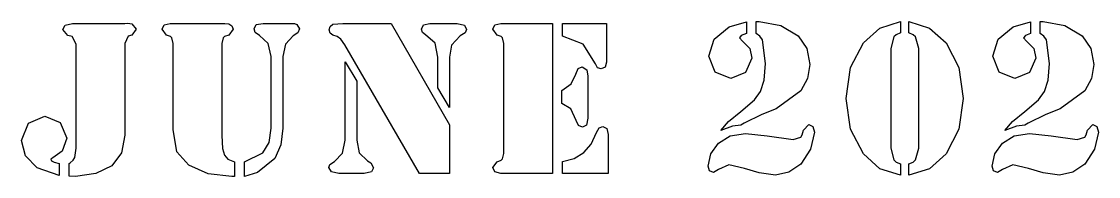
# Model space of a CAD drawing. Extents: x -1 to 447, y 185 to 440.
# Drawn here: x 230.04 to 265.28, y 212.07 to 217.13 of the extents above; entities that cross this region are included whole.
import ezdxf

# ---------------------------------------------------------------- set-up
doc = ezdxf.new("R2010")
doc.units = 0

msp = doc.modelspace()

# ---------------------------------------------------------------- linework, layer by layer
at = {"layer": 'Visible'}
for p, q in [((231.465146, 217.017617), (231.705916, 217.067888)), ((231.705916, 217.067888), (231.824185, 217.071592)), ((231.824185, 217.071592), (233.422531, 217.071592)), ((233.422531, 217.071592), (233.519368, 217.075297)), ((233.519368, 217.075297), (233.648749, 217.061009)), ((233.648749, 217.061009), (233.788978, 216.885061)), ((234.705229, 217.021057), (234.906577, 217.071328)), ((234.906577, 217.071328), (234.99971, 217.071328)), ((234.99971, 217.071328), (236.60176, 217.071328)), ((236.60176, 217.071328), (236.694893, 217.071328)), ((236.694893, 217.071328), (236.824275, 217.05704)), ((237.718565, 217.031905), (237.941344, 217.071328)), ((237.941344, 217.071328), (238.821082, 217.071328)), ((238.821082, 217.071328), (238.968455, 217.064184)), ((238.968455, 217.064184), (239.043861, 217.039049)), ((240.226018, 217.046192), (240.556482, 217.071328)), ((240.556482, 217.071328), (242.129693, 217.071328)), ((242.129693, 217.071328), (244.040247, 213.752928)), ((243.189083, 217.024761), (243.39387, 217.071328)), ((243.39387, 217.071328), (244.291601, 217.071328)), ((244.291601, 217.071328), (244.532371, 217.013913)), ((245.524293, 217.021057), (245.725376, 217.071328)), ((245.725376, 217.071328), (245.818774, 217.071328)), ((245.818774, 217.071328), (247.416855, 217.071328)), ((247.416855, 217.071328), (247.416855, 212.169134)), ((247.736471, 217.071328), (249.184005, 217.071328)), ((247.736471, 216.65117), (247.736471, 217.071328)), ((249.184005, 217.071328), (249.184005, 215.800006)), ((253.188733, 216.956499), (253.756264, 217.121863)), ((253.756264, 217.121863), (253.756264, 216.741128)), ((253.756264, 217.121863), (253.756264, 217.121863)), ((254.072176, 216.741128), (254.072176, 217.132446)), ((254.072176, 217.132446), (254.169278, 217.132446)), ((254.169278, 217.132446), (254.880477, 217.00677)), ((258.127704, 216.917076), (258.799216, 217.132446)), ((258.799216, 217.132446), (258.799216, 216.75912)), ((259.075969, 216.75912), (259.075969, 217.132446)), ((259.075969, 217.132446), (259.743777, 216.917076)), ((262.481153, 216.956499), (263.048683, 217.121863)), ((263.048683, 217.121863), (263.048683, 216.741128)), ((263.048683, 217.121863), (263.048683, 217.121863)), ((263.36486, 216.741128), (263.36486, 217.132446)), ((263.36486, 217.132446), (263.461697, 217.132446)), ((263.461697, 217.132446), (264.172896, 217.00677)), ((231.386036, 216.873949), (231.465146, 217.017617)), ((231.558544, 216.676305), (231.386036, 216.873949)), ((233.788978, 216.885061), (233.64531, 216.691122)), ((234.636967, 216.881093), (234.705229, 217.021057)), ((234.780635, 216.690857), (234.636967, 216.881093)), ((236.964239, 216.881093), (236.820835, 216.690857)), ((236.824275, 217.05704), (236.924816, 216.992482)), ((236.924816, 216.992482), (236.964239, 216.881093)), ((237.650303, 216.899084), (237.718565, 217.031905)), ((237.682582, 216.776847), (237.650303, 216.899084)), ((237.829955, 216.68001), (237.682582, 216.776847)), ((239.079845, 216.75912), (238.925328, 216.662018)), ((239.043861, 217.039049), (239.137259, 216.891941)), ((239.137259, 216.891941), (239.079845, 216.75912)), ((240.107485, 216.859661), (240.139764, 216.970786)), ((240.139764, 216.755416), (240.107485, 216.859661)), ((240.139764, 216.970786), (240.226018, 217.046192)), ((240.226018, 216.690857), (240.139764, 216.755416)), ((243.127965, 216.884797), (243.189083, 217.024761)), ((243.156804, 216.776847), (243.127965, 216.884797)), ((243.260785, 216.701441), (243.156804, 216.776847)), ((244.557506, 216.762559), (244.395846, 216.662018)), ((244.532371, 217.013913), (244.593225, 216.877388)), ((244.593225, 216.877388), (244.557506, 216.762559)), ((245.45603, 216.884797), (245.524293, 217.021057)), ((245.599699, 216.690857), (245.45603, 216.884797)), ((252.704017, 216.554333), (253.188733, 216.956499)), ((253.756264, 216.741128), (253.590899, 216.68001)), ((254.194413, 216.654874), (254.072176, 216.741128)), ((254.072176, 216.741128), (254.072176, 216.741128)), ((254.880477, 217.00677), (255.447743, 216.665722)), ((257.585309, 216.435799), (258.127704, 216.917076)), ((258.799216, 216.75912), (258.659251, 216.701441)), ((259.215934, 216.701441), (259.075969, 216.75912)), ((259.743777, 216.917076), (260.289876, 216.435799)), ((261.996437, 216.554333), (262.481153, 216.956499)), ((263.048683, 216.741128), (262.883583, 216.68001)), ((263.486833, 216.654874), (263.36486, 216.741128)), ((263.36486, 216.741128), (263.36486, 216.741128)), ((264.172896, 217.00677), (264.739104, 216.665722)), ((231.698508, 216.640587), (231.558544, 216.676305)), ((231.827889, 216.388968), (231.698508, 216.640587)), ((231.827889, 212.991458), (231.827889, 216.388968)), ((233.530216, 216.655139), (233.422531, 216.418072)), ((233.422531, 216.418072), (233.422531, 213.415584)), ((233.64531, 216.691122), (233.530216, 216.655139)), ((234.91716, 216.640587), (234.780635, 216.690857)), ((234.960287, 216.600899), (234.91716, 216.640587)), ((235.003414, 216.417808), (234.960287, 216.600899)), ((235.003414, 213.602115), (235.003414, 216.417808)), ((236.641183, 216.601164), (236.598056, 216.417808)), ((236.598056, 216.417808), (236.598056, 213.404737)), ((236.680606, 216.640587), (236.641183, 216.601164)), ((236.820835, 216.690857), (236.680606, 216.640587)), ((238.112794, 216.411458), (237.829955, 216.68001)), ((238.206985, 215.993946), (238.112794, 216.411458)), ((238.677414, 216.396377), (238.58772, 215.993946)), ((238.925328, 216.662018), (238.677414, 216.396377)), ((240.362543, 216.640587), (240.226018, 216.690857)), ((240.491924, 216.561476), (240.362543, 216.640587)), ((240.621041, 216.371241), (240.491924, 216.561476)), ((243.059702, 212.169134), (240.621041, 216.371241)), ((243.569818, 216.424952), (243.260785, 216.701441)), ((243.659512, 215.965371), (243.569818, 216.424952)), ((244.108509, 216.363833), (244.040247, 215.965371)), ((244.395846, 216.662018), (244.108509, 216.363833)), ((245.735959, 216.640587), (245.599699, 216.690857)), ((245.779086, 216.600899), (245.735959, 216.640587)), ((245.822213, 216.417808), (245.779086, 216.600899)), ((245.822213, 212.822654), (245.822213, 216.417808)), ((248.418831, 216.388968), (247.736471, 216.65117)), ((248.821262, 215.75344), (248.418831, 216.388968)), ((252.527805, 216.004794), (252.704017, 216.554333)), ((253.590899, 216.68001), (253.533485, 216.600899)), ((253.533485, 216.600899), (253.630587, 216.493214)), ((253.630587, 216.493214), (253.863949, 216.252708)), ((254.280667, 216.532637), (254.194413, 216.654874)), ((254.381209, 215.756879), (254.280667, 216.532637)), ((255.447743, 216.665722), (255.733228, 216.247152)), ((257.165151, 215.627763), (257.585309, 216.435799)), ((258.583845, 216.633178), (258.479599, 216.249004)), ((258.659251, 216.701441), (258.583845, 216.633178)), ((259.29134, 216.633178), (259.215934, 216.701441)), ((259.395586, 216.249004), (259.29134, 216.633178)), ((260.289876, 216.435799), (260.710034, 215.627763)), ((261.820489, 216.004794), (261.996437, 216.554333)), ((262.883583, 216.68001), (262.825904, 216.600899)), ((262.825904, 216.600899), (262.923006, 216.493214)), ((262.923006, 216.493214), (263.156368, 216.252708)), ((263.573087, 216.532637), (263.486833, 216.654874)), ((263.673628, 215.756879), (263.573087, 216.532637)), ((264.739104, 216.665722), (265.024854, 216.247152)), ((252.732592, 215.48039), (252.527805, 216.004794)), ((253.863949, 216.252708), (253.935915, 215.940235)), ((255.733228, 216.247152), (255.828478, 215.731744)), ((258.479599, 216.249004), (258.479599, 212.991458)), ((259.395586, 212.991458), (259.395586, 216.249004)), ((262.025012, 215.48039), (261.820489, 216.004794)), ((263.156368, 216.252708), (263.228335, 215.940235)), ((265.024854, 216.247152), (265.120103, 215.731744)), ((238.206985, 213.652386), (238.206985, 215.993946)), ((238.58772, 215.993946), (238.58772, 213.648682)), ((240.624745, 215.810854), (241.00548, 215.178766)), ((240.624745, 213.25366), (240.624745, 215.810854)), ((243.659512, 214.970539), (243.659512, 215.965371)), ((244.040247, 215.965371), (244.040247, 214.327602)), ((248.889524, 215.620619), (248.821262, 215.75344)), ((249.184005, 215.800006), (249.140878, 215.638346)), ((253.935915, 215.940235), (253.727424, 215.469542)), ((254.341521, 215.214749), (254.381209, 215.756879)), ((255.828478, 215.731744), (255.756776, 215.274015)), ((263.228335, 215.940235), (263.019844, 215.469542)), ((263.634205, 215.214749), (263.673628, 215.756879)), ((265.120103, 215.731744), (265.048666, 215.274015)), ((248.027513, 215.092512), (248.174621, 215.408688)), ((248.174621, 215.408688), (248.250027, 215.595484)), ((248.250027, 215.595484), (248.383112, 215.649194)), ((248.383112, 215.649194), (248.541068, 215.559501)), ((248.541068, 215.559501), (248.566204, 215.34757)), ((248.566204, 215.34757), (248.566204, 213.979146)), ((249.004353, 215.588075), (248.889524, 215.620619)), ((249.140878, 215.638346), (249.004353, 215.588075)), ((253.242708, 215.272163), (252.732592, 215.48039)), ((253.727424, 215.469542), (253.242708, 215.272163)), ((257.021482, 214.622083), (257.165151, 215.627763)), ((260.710034, 215.627763), (260.853703, 214.622083)), ((262.535128, 215.272163), (262.025012, 215.48039)), ((263.019844, 215.469542), (262.535128, 215.272163)), ((241.00548, 215.178766), (241.00548, 213.25366)), ((244.040247, 214.327602), (243.659512, 214.970539)), ((247.71848, 214.873437), (248.027513, 215.092512)), ((254.222988, 214.844862), (254.341521, 215.214749)), ((255.756776, 215.274015), (255.541141, 214.869997)), ((263.515672, 214.844862), (263.634205, 215.214749)), ((265.048666, 215.274015), (264.834354, 214.869997)), ((247.71848, 214.456719), (247.71848, 214.873437)), ((254.021905, 214.571812), (254.222988, 214.844862)), ((255.541141, 214.869997), (254.733104, 214.284475)), ((257.165151, 213.612963), (257.021482, 214.622083)), ((260.853703, 214.622083), (260.710034, 213.612963)), ((263.314589, 214.571812), (263.515672, 214.844862)), ((264.834354, 214.869997), (264.025524, 214.284475)), ((248.009521, 214.280771), (247.71848, 214.456719)), ((247.71848, 214.456719), (247.71848, 214.456719)), ((248.185469, 213.900301), (248.009521, 214.280771)), ((253.569468, 214.194781), (254.021905, 214.571812)), ((254.733104, 214.284475), (254.262676, 214.097679)), ((262.861888, 214.194781), (263.314589, 214.571812)), ((264.025524, 214.284475), (263.555095, 214.097679)), ((230.262087, 213.806903), (230.800778, 214.040265)), ((230.800778, 214.040265), (231.30719, 213.828334)), ((248.260875, 213.731497), (248.185469, 213.900301)), ((248.566204, 213.979146), (248.526516, 213.745784)), ((253.174446, 213.864317), (253.569468, 214.194781)), ((254.262676, 214.097679), (253.684297, 213.810342)), ((262.466865, 213.864317), (262.861888, 214.194781)), ((263.555095, 214.097679), (262.976981, 213.810342)), ((230.039308, 213.246516), (230.262087, 213.806903)), ((231.30719, 213.828334), (231.519121, 213.325626)), ((235.125652, 212.869485), (235.003414, 213.602115)), ((235.003414, 213.602115), (235.003414, 213.602115)), ((238.138723, 213.182751), (238.206985, 213.652386)), ((238.58772, 213.648682), (238.52131, 213.099408)), ((244.040247, 213.752928), (244.040247, 212.169134)), ((248.390256, 213.680961), (248.260875, 213.731497)), ((248.526516, 213.745784), (248.390256, 213.680961)), ((248.853541, 213.505014), (248.936091, 213.65953)), ((248.936091, 213.65953), (249.054624, 213.702657)), ((249.054624, 213.702657), (249.194588, 213.641538)), ((249.194588, 213.641538), (249.234276, 213.436751)), ((252.915948, 213.566132), (253.174446, 213.864317)), ((253.300123, 213.709801), (252.915948, 213.566132)), ((253.576612, 213.749224), (253.300123, 213.709801)), ((253.684297, 213.810342), (253.576612, 213.749224)), ((255.584268, 213.429607), (255.627395, 213.58042)), ((255.627395, 213.58042), (255.799903, 213.763776)), ((255.799903, 213.763776), (255.929019, 213.698953)), ((255.799903, 213.763776), (255.799903, 213.763776)), ((255.929019, 213.698953), (255.982994, 213.519566)), ((257.585309, 212.804662), (257.165151, 213.612963)), ((260.710034, 213.612963), (260.289876, 212.804662)), ((262.208368, 213.566132), (262.466865, 213.864317)), ((262.592542, 213.709801), (262.208368, 213.566132)), ((262.869031, 213.749224), (262.592542, 213.709801)), ((262.976981, 213.810342), (262.869031, 213.749224)), ((264.876687, 213.429607), (264.91902, 213.58042)), ((264.91902, 213.58042), (265.090999, 213.763776)), ((265.090999, 213.763776), (265.220645, 213.698953)), ((265.090999, 213.763776), (265.090999, 213.763776)), ((265.220645, 213.698953), (265.276207, 213.519566)), ((230.172129, 212.740104), (230.039308, 213.246516)), ((231.519121, 213.325626), (231.364604, 212.89806)), ((233.422531, 213.415584), (233.314846, 212.836412)), ((236.598056, 213.404737), (236.612344, 212.97717)), ((240.538491, 212.829004), (240.624745, 213.25366)), ((241.00548, 213.25366), (241.08803, 212.840646)), ((248.677593, 213.127983), (248.853541, 213.505014)), ((249.234276, 213.436751), (249.234276, 212.169134)), ((252.840277, 213.156822), (253.226568, 213.396534)), ((253.226568, 213.396534), (253.731128, 213.476439)), ((253.731128, 213.476439), (254.438623, 213.393889)), ((254.438623, 213.393889), (255.286083, 213.271651)), ((255.286083, 213.271651), (255.541141, 213.357905)), ((255.541141, 213.357905), (255.584268, 213.429607)), ((255.982994, 213.519566), (255.850174, 212.962883)), ((262.132961, 213.156822), (262.518988, 213.396534)), ((262.518988, 213.396534), (263.023548, 213.476439)), ((263.023548, 213.476439), (263.731043, 213.393889)), ((263.731043, 213.393889), (264.578767, 213.271651)), ((264.578767, 213.271651), (264.834354, 213.357905)), ((264.834354, 213.357905), (264.876687, 213.429607)), ((265.276207, 213.519566), (265.14127, 212.962883)), ((231.364604, 212.89806), (231.06298, 212.678985)), ((231.784762, 212.690098), (231.827889, 212.991723)), ((231.827889, 212.991723), (231.827889, 212.991458)), ((233.314846, 212.836412), (232.991525, 212.413609)), ((235.51353, 212.442184), (235.125652, 212.869485)), ((236.612344, 212.97717), (236.680606, 212.7618)), ((237.334391, 212.542461), (237.9342, 212.837206)), ((237.9342, 212.837206), (238.138723, 213.182751)), ((238.52131, 213.099408), (238.322079, 212.657554)), ((241.08803, 212.840646), (241.357375, 212.575004)), ((248.12435, 212.657554), (248.433383, 212.854933)), ((248.433383, 212.854933), (248.677593, 213.127983)), ((252.596067, 212.804662), (252.840277, 213.156822)), ((255.850174, 212.962883), (255.537701, 212.470759)), ((258.479599, 212.991458), (258.583845, 212.607283)), ((259.29134, 212.607283), (259.395586, 212.991458)), ((261.888751, 212.804662), (262.132961, 213.156822)), ((265.14127, 212.962883), (264.829062, 212.470759)), ((230.552864, 212.345082), (230.172129, 212.740104)), ((231.06298, 212.678985), (230.994717, 212.628715)), ((230.994717, 212.628715), (231.023292, 212.582148)), ((231.023292, 212.582148), (231.109546, 212.535317)), ((231.109546, 212.535317), (231.271207, 212.49219)), ((231.271207, 212.49219), (231.271207, 212.097167)), ((231.271207, 212.49219), (231.271207, 212.49219)), ((231.594527, 212.492454), (231.630246, 212.51759)), ((231.594527, 212.076001), (231.594527, 212.492454)), ((231.630246, 212.51759), (231.731052, 212.603844)), ((231.731052, 212.603844), (231.784762, 212.690098)), ((236.680606, 212.7618), (236.784852, 212.632419)), ((236.784852, 212.632419), (237.003926, 212.542725)), ((237.003926, 212.542725), (237.003926, 212.072297)), ((237.334391, 212.072032), (237.334391, 212.542461)), ((238.322079, 212.657554), (237.765396, 212.197709)), ((240.129181, 212.456471), (240.279993, 212.560452)), ((240.279993, 212.560452), (240.538491, 212.829004)), ((241.357375, 212.575004), (241.46506, 212.513886)), ((241.46506, 212.513886), (241.558458, 212.352225)), ((245.45603, 212.35593), (245.599699, 212.549869)), ((245.599699, 212.549869), (245.735959, 212.596436)), ((245.735959, 212.596436), (245.779086, 212.639563)), ((245.779086, 212.639563), (245.822213, 212.822654)), ((247.740175, 212.557013), (248.12435, 212.657554)), ((247.740175, 212.169134), (247.740175, 212.557013)), ((252.506374, 212.40964), (252.596067, 212.804662)), ((258.127704, 212.319946), (257.585309, 212.804662)), ((258.583845, 212.607283), (258.659251, 212.535317)), ((258.659251, 212.535317), (258.799216, 212.481606)), ((258.799216, 212.481606), (258.799216, 212.108015)), ((259.075969, 212.481606), (259.215934, 212.535317)), ((259.075969, 212.108015), (259.075969, 212.481606)), ((259.215934, 212.535317), (259.29134, 212.607283)), ((260.289876, 212.804662), (259.743777, 212.319946)), ((261.798793, 212.40964), (261.888751, 212.804662)), ((231.271207, 212.097167), (230.552864, 212.345082)), ((232.470826, 212.162255), (231.802754, 212.068857)), ((232.991525, 212.413609), (232.470826, 212.162255)), ((236.149059, 212.154846), (235.51353, 212.442184)), ((236.924816, 212.072297), (236.149059, 212.154846)), ((237.765396, 212.197709), (237.334391, 212.072032)), ((240.096902, 212.35593), (240.129181, 212.456471)), ((240.178393, 212.215701), (240.096902, 212.35593)), ((240.423662, 212.169134), (240.178393, 212.215701)), ((241.253129, 212.169134), (240.423662, 212.169134)), ((241.490196, 212.215701), (241.253129, 212.169134)), ((241.558458, 212.352225), (241.490196, 212.215701)), ((244.040247, 212.169134), (243.059702, 212.169134)), ((245.524293, 212.215701), (245.45603, 212.35593)), ((245.725376, 212.169134), (245.524293, 212.215701)), ((245.818774, 212.169134), (245.725376, 212.169134)), ((247.416855, 212.169134), (245.818774, 212.169134)), ((249.234276, 212.169134), (247.740175, 212.169134)), ((252.549501, 212.255388), (252.506374, 212.40964)), ((252.678882, 212.201413), (252.549501, 212.255388)), ((252.847686, 212.294811), (252.678882, 212.201413)), ((253.181589, 212.445623), (252.847686, 212.294811)), ((253.698849, 212.330794), (253.181589, 212.445623)), ((254.172717, 212.190565), (253.698849, 212.330794)), ((254.704265, 212.108015), (254.172717, 212.190565)), ((255.146118, 212.208557), (254.704265, 212.108015)), ((255.537701, 212.470759), (255.146118, 212.208557)), ((258.799216, 212.108015), (258.127704, 212.319946)), ((259.743777, 212.319946), (259.075969, 212.108015)), ((261.84192, 212.255388), (261.798793, 212.40964)), ((261.971301, 212.201413), (261.84192, 212.255388)), ((262.140105, 212.294811), (261.971301, 212.201413)), ((262.474009, 212.445623), (262.140105, 212.294811)), ((262.991269, 212.330794), (262.474009, 212.445623)), ((263.465401, 212.190565), (262.991269, 212.330794)), ((263.996949, 212.108015), (263.465401, 212.190565)), ((264.438538, 212.208557), (263.996949, 212.108015)), ((264.829062, 212.470759), (264.438538, 212.208557)), ((231.802754, 212.068857), (231.594527, 212.076001)), ((237.003926, 212.072297), (236.924816, 212.072297)), ((237.334391, 212.072032), (237.334391, 212.072032)), ((259.075969, 212.108015), (259.075969, 212.108015))]:
    msp.add_line(p, q, dxfattribs=at)

doc.saveas('drawing.dxf')
